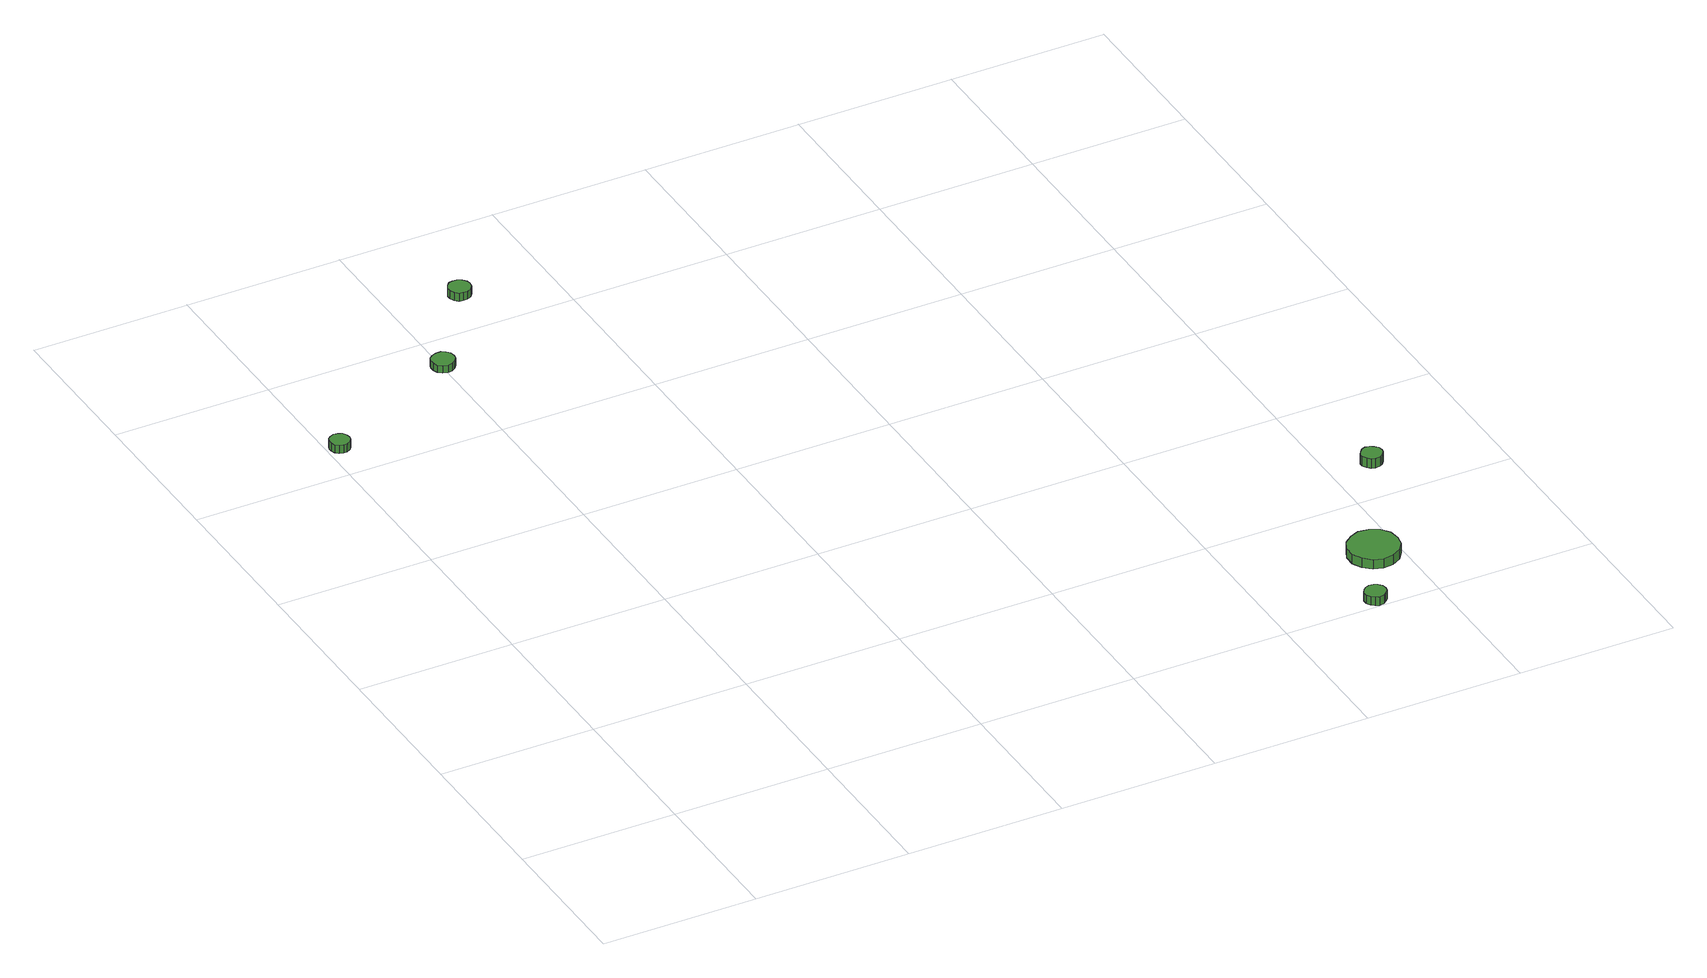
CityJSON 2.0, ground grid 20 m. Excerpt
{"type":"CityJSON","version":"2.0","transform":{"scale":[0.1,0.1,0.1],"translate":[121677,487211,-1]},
"CityObjects":{
"tree1":{"type":"SolitaryVegetationObject","attributes":{"function":"something"},"geometry":[{"type":"MultiSurface","lod":"1","boundaries":[[[0,1,2,3,4,5,6,7,8,9,10,11,12,13,14]],[[15,16,17,18,19,20,21,22,23,24,25,26,27,28,29]],[[0,29,28,1]],[[1,28,27,2]],[[2,27,26,3]],[[3,26,25,4]],[[4,25,24,5]],[[5,24,23,6]],[[6,23,22,7]],[[7,22,21,8]],[[8,21,20,9]],[[9,20,19,10]],[[10,19,18,11]],[[11,18,17,12]],[[12,17,16,13]],[[13,16,15,14]],[[14,15,29,0]]]}]},
"tree2":{"type":"SolitaryVegetationObject","attributes":{"function":"something"},"geometry":[{"type":"MultiSurface","lod":"1","boundaries":[[[30,31,32,33,34,35,36,37,38,39,40,41,42,43,44]],[[45,46,47,48,49,50,51,52,53,54,55,56,57,58,59]],[[30,59,58,31]],[[31,58,57,32]],[[32,57,56,33]],[[33,56,55,34]],[[34,55,54,35]],[[35,54,53,36]],[[36,53,52,37]],[[37,52,51,38]],[[38,51,50,39]],[[39,50,49,40]],[[40,49,48,41]],[[41,48,47,42]],[[42,47,46,43]],[[43,46,45,44]],[[44,45,59,30]]]}]},
"tree3":{"type":"SolitaryVegetationObject","attributes":{"function":"something"},"geometry":[{"type":"MultiSurface","lod":"1","boundaries":[[[60,61,62,63,64,65,66,67,68,69,70,71,72,73,74]],[[75,76,77,78,79,80,81,82,83,84,85,86,87,88,89]],[[60,89,88,61]],[[61,88,87,62]],[[62,87,86,63]],[[63,86,85,64]],[[64,85,84,65]],[[65,84,83,66]],[[66,83,82,67]],[[67,82,81,68]],[[68,81,80,69]],[[69,80,79,70]],[[70,79,78,71]],[[71,78,77,72]],[[72,77,76,73]],[[73,76,75,74]],[[74,75,89,60]]]}]},
"tree4":{"type":"SolitaryVegetationObject","attributes":{"function":"something"},"geometry":[{"type":"MultiSurface","lod":"1","boundaries":[[[90,91,92,93,94,95,96,97,98,99,100,101,102,103,104]],[[105,106,107,108,109,110,111,112,113,114,115,116,117,118,119]],[[90,119,118,91]],[[91,118,117,92]],[[92,117,116,93]],[[93,116,115,94]],[[94,115,114,95]],[[95,114,113,96]],[[96,113,112,97]],[[97,112,111,98]],[[98,111,110,99]],[[99,110,109,100]],[[100,109,108,101]],[[101,108,107,102]],[[102,107,106,103]],[[103,106,105,104]],[[104,105,119,90]]]}]},
"tree5":{"type":"SolitaryVegetationObject","attributes":{"function":"something"},"geometry":[{"type":"MultiSurface","lod":"1","boundaries":[[[120,121,122,123,124,125,126,127,128,129,130,131,132,133,134]],[[135,136,137,138,139,140,141,142,143,144,145,146,147,148,149]],[[120,149,148,121]],[[121,148,147,122]],[[122,147,146,123]],[[123,146,145,124]],[[124,145,144,125]],[[125,144,143,126]],[[126,143,142,127]],[[127,142,141,128]],[[128,141,140,129]],[[129,140,139,130]],[[130,139,138,131]],[[131,138,137,132]],[[132,137,136,133]],[[133,136,135,134]],[[134,135,149,120]]]}]},
"tree6":{"type":"SolitaryVegetationObject","attributes":{"function":"something"},"geometry":[{"type":"MultiSurface","lod":"1","boundaries":[[[150,151,152,153,154,155,156,157,158,159,160,161,162,163,164]],[[165,166,167,168,169,170,171,172,173,174,175,176,177,178,179]],[[150,179,178,151]],[[151,178,177,152]],[[152,177,176,153]],[[153,176,175,154]],[[154,175,174,155]],[[155,174,173,156]],[[156,173,172,157]],[[157,172,171,158]],[[158,171,170,159]],[[159,170,169,160]],[[160,169,168,161]],[[161,168,167,162]],[[162,167,166,163]],[[163,166,165,164]],[[164,165,179,150]]]}]}
},
"vertices":[
[29,854,17],[28,859,17],[25,864,17],[20,866,17],[15,867,17],[10,865,17],[6,862,17],[4,857,17],[4,852,17],[6,847,17],[10,843,17],[15,842,17],[20,842,17],[25,845,17],[28,849,17],[28,849,6],[25,845,6],[20,842,6],[15,842,6],[10,843,6],[6,847,6],[4,852,6],[4,857,6],[6,862,6],[10,865,6],[15,867,6],[20,866,6],[25,864,6],[28,859,6],[29,854,6],
[216,948,16],[215,954,16],[211,959,16],[206,962,16],[200,962,16],[194,960,16],[189,956,16],[187,951,16],[187,945,16],[189,939,16],[194,935,16],[200,933,16],[206,934,16],[211,937,16],[215,942,16],[215,942,6],[211,937,6],[206,934,6],[200,933,6],[194,935,6],[189,939,6],[187,945,6],[187,951,6],[189,956,6],[194,960,6],[200,962,6],[206,962,6],[211,959,6],[215,954,6],[216,948,6],
[302,1071,17],[301,1076,17],[297,1081,17],[292,1084,17],[286,1084,17],[281,1083,17],[277,1079,17],[274,1073,17],[274,1068,17],[277,1062,17],[281,1058,17],[286,1057,17],[292,1057,17],[297,1060,17],[301,1065,17],[301,1065,6],[297,1060,6],[292,1057,6],[286,1057,6],[281,1058,6],[277,1062,6],[274,1068,6],[274,1073,6],[277,1079,6],[281,1083,6],[286,1084,6],[292,1084,6],[297,1081,6],[301,1076,6],[302,1071,6],
[938,15,17],[937,20,17],[933,25,17],[929,27,17],[923,28,17],[918,26,17],[914,23,17],[911,18,17],[911,12,17],[914,7,17],[918,3,17],[923,1,17],[929,2,17],[933,5,17],[937,9,17],[937,9,5],[933,5,5],[929,2,5],[923,1,5],[918,3,5],[914,7,5],[911,12,5],[911,18,5],[914,23,5],[918,26,5],[923,28,5],[929,27,5],[933,25,5],[937,20,5],[938,15,5],
[998,98,19],[996,111,19],[988,122,19],[976,128,19],[963,130,19],[951,125,19],[941,117,19],[935,105,19],[935,91,19],[941,79,19],[951,70,19],[963,66,19],[976,68,19],[988,74,19],[996,85,19],[996,85,6],[988,74,6],[976,68,6],[963,66,6],[951,70,6],[941,79,6],[935,91,6],[935,105,6],[941,117,6],[951,125,6],[963,130,6],[976,128,6],[988,122,6],[996,111,6],[998,98,6],
[1067,266,20],[1066,272,20],[1062,276,20],[1058,279,20],[1052,280,20],[1047,278,20],[1043,274,20],[1040,269,20],[1040,264,20],[1043,259,20],[1047,255,20],[1052,253,20],[1058,254,20],[1062,256,20],[1066,261,20],[1066,261,7],[1062,256,7],[1058,254,7],[1052,253,7],[1047,255,7],[1043,259,7],[1040,264,7],[1040,269,7],[1043,274,7],[1047,278,7],[1052,280,7],[1058,279,7],[1062,276,7],[1066,272,7],[1067,266,7]
]}
